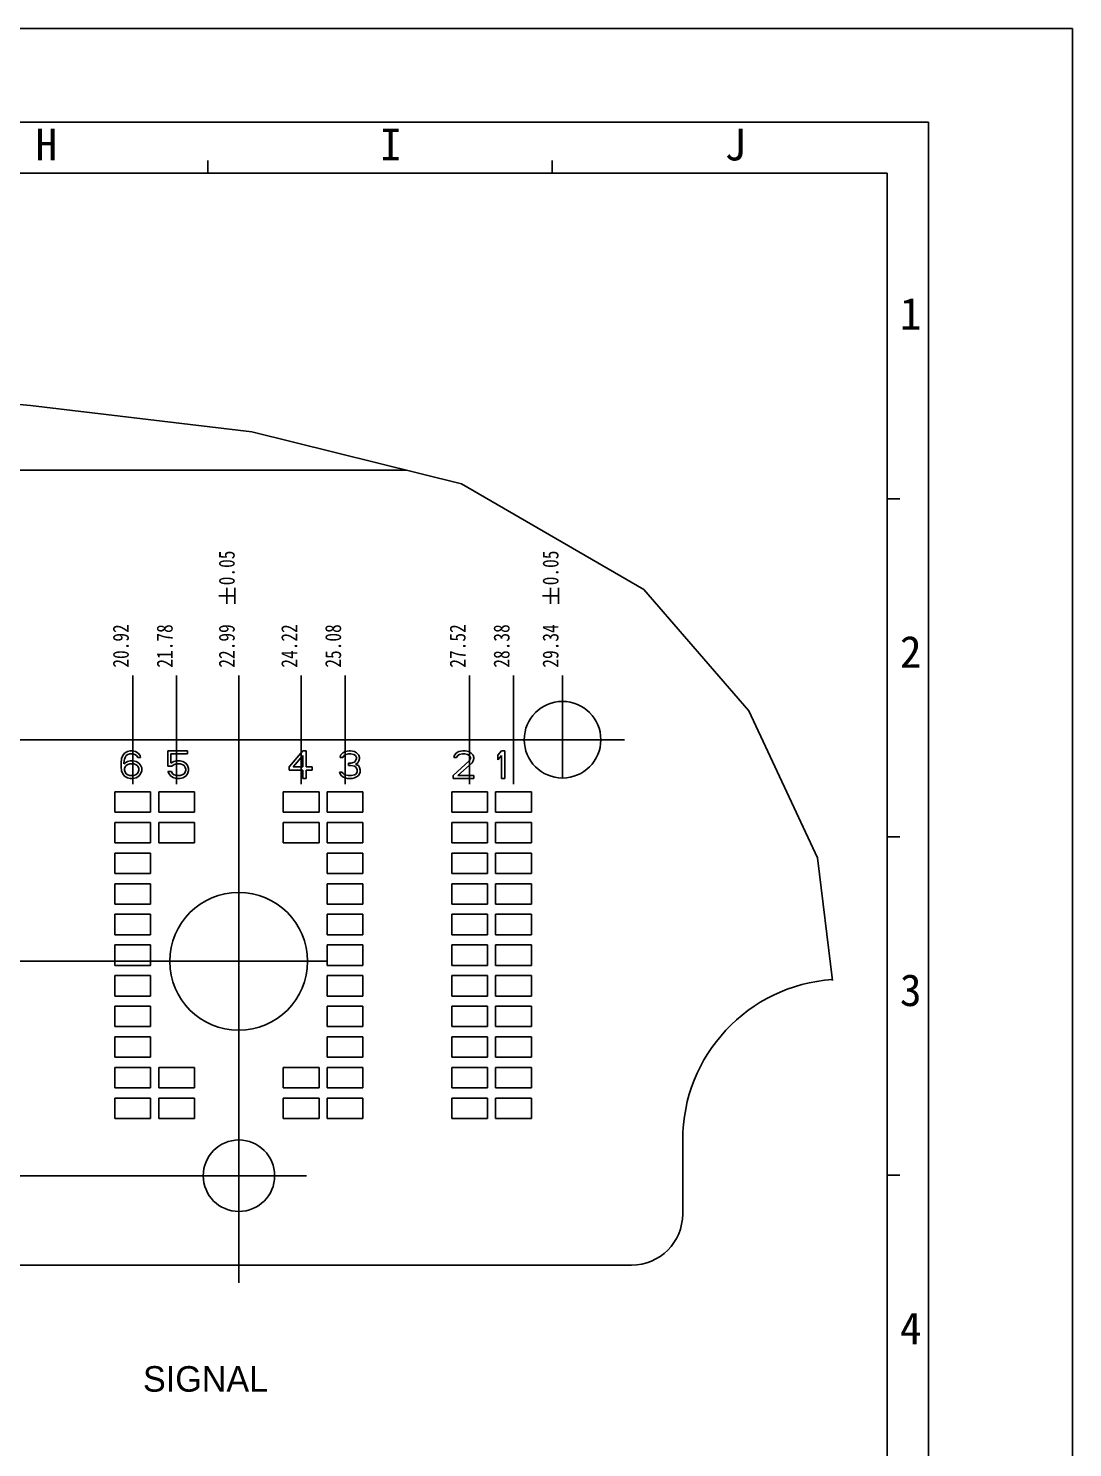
# Model space of a CAD drawing. Header units: millimetres. Extents: x 0 to 594, y 0 to 420.
# Drawn here: x 430.3 to 594, y 197.6 to 420 of the extents above; entities that cross this region are included whole.
import ezdxf
from ezdxf.enums import TextEntityAlignment as Align

# ---------------------------------------------------------------- set-up
doc = ezdxf.new("R2010")
doc.units = ezdxf.units.MM
doc.header["$LTSCALE"] = 32.67
doc.layers.get('0').update_dxf_attribs({"linetype": 'CONTINUOUS'})
doc.styles.get("Standard").update_dxf_attribs({"font": 'txt', "width": 0.8})
doc.styles.add('TEXTSTYLE_2', font='txt')
doc.styles.add('TEXTSTYLE_9', font='ar_wgl_b.ttf')
doc.dimstyles.new('DIMSTYLE_2', dxfattribs={"dimtxt": 2.5, "dimasz": 3, "dimexe": 1.5, "dimexo": 1.2, "dimtad": 0, "dimtih": 1, "dimtoh": 1, "dimlfac": 0.125, "dimdsep": 46, "dimtxsty": 'STANDARD', "dimblk": '_FILLED', "dimblk1": '_FILLED', "dimblk2": '_FILLED', "dimcen": 0.09, "dimazin": 2, "dimtp": 0.01, "dimtm": 0.01, "dimtfac": 1, "dimtofl": 0, "dimtmove": 0, "dimatfit": 3, "dimldrblk": '_FILLED', "dimfxl": 1, "dimtolj": 1, "dimarcsym": 0})
doc.dimstyles.new('DIMSTYLE_3', dxfattribs={"dimtxt": 2.5, "dimasz": 3, "dimexe": 1.5, "dimexo": 1.2, "dimtad": 0, "dimtih": 1, "dimtoh": 1, "dimlfac": 0.125, "dimdsep": 46, "dimtxsty": 'STANDARD', "dimblk": '_FILLED', "dimblk1": '_FILLED', "dimblk2": '_FILLED', "dimcen": 0.09, "dimazin": 2, "dimtol": 1, "dimtp": 0.1, "dimtm": 0.1, "dimtfac": 1, "dimtofl": 0, "dimtmove": 0, "dimatfit": 3, "dimldrblk": '_FILLED', "dimfxl": 1, "dimtolj": 1, "dimarcsym": 0})
doc.dimstyles.new('DIMSTYLE_4', dxfattribs={"dimtxt": 2.5, "dimasz": 3, "dimexe": 1.5, "dimexo": 1.2, "dimtad": 0, "dimtih": 1, "dimtoh": 1, "dimlfac": 0.125, "dimdsep": 46, "dimtxsty": 'STANDARD', "dimblk": '_FILLED', "dimblk1": '_FILLED', "dimblk2": '_FILLED', "dimcen": 0.09, "dimazin": 2, "dimtol": 1, "dimtp": 0.05, "dimtm": 0.05, "dimtfac": 1, "dimtofl": 0, "dimtmove": 0, "dimatfit": 3, "dimldrblk": '_FILLED', "dimfxl": 1, "dimtolj": 1, "dimarcsym": 0})

# ---------------------------------------------------------------- blocks, each defined once
blk = doc.blocks.new('*D16')
at = {"color": 7, "linetype": 'CONTINUOUS'}
blk.add_line((446.68, 301.58), (446.68, 318.58), dxfattribs=at)
at = {"color": 7, "linetype": 'CONTINUOUS', "insert": (443.55, 319.83), "char_height": 2.5, "width": 10, "attachment_point": 1, "rotation": 90, "line_spacing_factor": 0.9}
blk.add_mtext('20.92', dxfattribs=at)
blk = doc.blocks.new('_FILLED')
at = {"color": 0, "linetype": 'BYBLOCK'}
blk.add_solid([(0, 0), (-1, 0.167), (-1, -0.167)], dxfattribs=at)
blk = doc.blocks.new('*D17')
at = {"color": 7, "linetype": 'CONTINUOUS'}
blk.add_line((453.56, 301.58), (453.56, 318.58), dxfattribs=at)
at = {"color": 7, "linetype": 'CONTINUOUS', "insert": (450.43, 319.83), "char_height": 2.5, "width": 10, "attachment_point": 1, "rotation": 90, "line_spacing_factor": 0.9}
blk.add_mtext('21.78', dxfattribs=at)
blk = doc.blocks.new('*D18')
at = {"color": 7, "linetype": 'CONTINUOUS'}
blk.add_line((473.08, 301.58), (473.08, 318.58), dxfattribs=at)
at = {"color": 7, "linetype": 'CONTINUOUS', "insert": (469.95, 319.83), "char_height": 2.5, "width": 10, "attachment_point": 1, "rotation": 90, "line_spacing_factor": 0.9}
blk.add_mtext('24.22', dxfattribs=at)
blk = doc.blocks.new('*D19')
at = {"color": 7, "linetype": 'CONTINUOUS'}
blk.add_line((463.28, 223.44), (463.28, 318.58), dxfattribs=at)
at = {"color": 7, "linetype": 'CONTINUOUS', "width": 0.8}
for s, p in [('0.05', (462.65, 332.74)), ('22.99', (462.65, 319.83))]:
    blk.add_text(s, height=2.5, rotation=90, dxfattribs=at).set_placement(p)
blk = doc.blocks.new('*D20')
at = {"color": 7, "linetype": 'CONTINUOUS'}
blk.add_line((479.96, 301.58), (479.96, 318.58), dxfattribs=at)
at = {"color": 7, "linetype": 'CONTINUOUS', "insert": (476.83, 319.83), "char_height": 2.5, "width": 10, "attachment_point": 1, "rotation": 90, "line_spacing_factor": 0.9}
blk.add_mtext('25.08', dxfattribs=at)
blk = doc.blocks.new('*D21')
at = {"color": 7, "linetype": 'CONTINUOUS'}
blk.add_line((499.48, 301.58), (499.48, 318.58), dxfattribs=at)
at = {"color": 7, "linetype": 'CONTINUOUS', "insert": (496.35, 319.83), "char_height": 2.5, "width": 10, "attachment_point": 1, "rotation": 90, "line_spacing_factor": 0.9}
blk.add_mtext('27.52', dxfattribs=at)
blk = doc.blocks.new('*D22')
at = {"color": 7, "linetype": 'CONTINUOUS'}
blk.add_line((506.36, 301.58), (506.36, 318.58), dxfattribs=at)
at = {"color": 7, "linetype": 'CONTINUOUS', "insert": (503.23, 319.83), "char_height": 2.5, "width": 10, "attachment_point": 1, "rotation": 90, "line_spacing_factor": 0.9}
blk.add_mtext('28.38', dxfattribs=at)
blk = doc.blocks.new('*D23')
at = {"color": 7, "linetype": 'CONTINUOUS'}
blk.add_line((514.04, 302.5), (514.04, 318.58), dxfattribs=at)
at = {"color": 7, "linetype": 'CONTINUOUS', "width": 0.8}
for s, p in [('0.05', (513.41, 332.74)), ('29.34', (513.41, 319.83))]:
    blk.add_text(s, height=2.5, rotation=90, dxfattribs=at).set_placement(p)
blk = doc.blocks.new('*D24')
at = {"color": 7, "linetype": 'CONTINUOUS'}
blk.add_line((473.89, 240.22), (238.51, 240.22), dxfattribs=at)
at = {"color": 7, "linetype": 'CONTINUOUS', "width": 0.8}
for s, p in [('0.14', (226.35, 240.85)), ('0.05', (237.26, 240.85))]:
    blk.add_text(s, height=2.5, dxfattribs=at).set_placement(p, align=Align.RIGHT)
blk = doc.blocks.new('*D28')
at = {"color": 7, "linetype": 'CONTINUOUS'}
blk.add_line((476.97, 273.82), (244.56, 273.82), dxfattribs=at)
at = {"color": 7, "linetype": 'CONTINUOUS', "width": 0.8}
for s, p in [('4.34', (234.4, 274.45)), ('0.1', (243.31, 274.45))]:
    blk.add_text(s, height=2.5, dxfattribs=at).set_placement(p, align=Align.RIGHT)
blk = doc.blocks.new('*D32')
at = {"color": 7, "linetype": 'CONTINUOUS'}
blk.add_line((523.75, 308.54), (257.6, 308.54), dxfattribs=at)
at = {"color": 7, "linetype": 'CONTINUOUS', "width": 0.8}
for s, p in [('8.68', (245.43, 309.17)), ('0.05', (256.35, 309.17))]:
    blk.add_text(s, height=2.5, dxfattribs=at).set_placement(p, align=Align.RIGHT)

msp = doc.modelspace()

# ---------------------------------------------------------------- linework, layer by layer
at = {"color": 7, "linetype": 'CONTINUOUS'}
for p, q in [((0, 420), (594, 420)), ((594, 0), (594, 420)), ((20.422, 405.309), (571.422, 405.309)), ((571.422, 405.309), (571.422, 20.309)), ((458.422, 397.309), (458.422, 399.309)), ((512.422, 397.309), (512.422, 399.309)), ((26.422, 397.309), (564.922, 397.309)), ((564.922, 28.309), (564.922, 397.309)), ((403.49, 363.333), (430.672, 360.889)), ((430.672, 360.889), (465.345, 356.806)), ((465.345, 356.806), (498.198, 348.621)), ((498.198, 348.621), (526.77, 332.06)), ((564.922, 346.309), (566.922, 346.309)), ((461.404, 329.827), (461.404, 332.327)), ((462.654, 329.827), (462.654, 332.327)), ((512.164, 329.827), (512.164, 332.327)), ((513.414, 329.827), (513.414, 332.327)), ((526.77, 332.06), (543.244, 313.054)), ((460.154, 331.077), (462.654, 331.077)), ((510.914, 331.077), (513.414, 331.077)), ((543.244, 313.054), (554.024, 290.044)), ((444.937, 305.588), (444.847, 304.944)), ((444.847, 304.944), (444.847, 304.301)), ((445.117, 306.047), (444.937, 305.588)), ((445.387, 306.415), (445.117, 306.047)), ((445.297, 304.944), (445.387, 305.496)), ((445.837, 305.128), (445.297, 304.76)), ((445.297, 304.76), (445.297, 304.944)), ((445.837, 306.691), (445.387, 306.415)), ((445.387, 305.496), (445.477, 305.772)), ((445.477, 305.772), (445.657, 306.047)), ((445.657, 306.047), (445.927, 306.231)), ((445.927, 304.669), (445.657, 304.485)), ((446.287, 306.783), (445.837, 306.691)), ((446.287, 305.22), (445.837, 305.128)), ((445.927, 306.231), (446.197, 306.323)), ((446.197, 304.76), (445.927, 304.669)), ((446.197, 306.323), (446.737, 306.323)), ((446.827, 304.76), (446.197, 304.76)), ((446.647, 306.783), (446.287, 306.783)), ((446.737, 305.22), (446.287, 305.22)), ((447.097, 306.691), (446.647, 306.783)), ((446.737, 306.323), (447.007, 306.231)), ((447.187, 305.128), (446.737, 305.22)), ((447.097, 304.669), (446.827, 304.76)), ((447.007, 306.231), (447.277, 306.047)), ((447.547, 306.415), (447.097, 306.691)), ((447.367, 304.485), (447.097, 304.669)), ((447.637, 304.852), (447.187, 305.128)), ((447.277, 306.047), (447.457, 305.772)), ((447.457, 305.772), (447.907, 305.772)), ((447.817, 306.047), (447.547, 306.415)), ((447.907, 304.577), (447.637, 304.852)), ((447.907, 305.772), (447.817, 306.047)), ((455.256, 306.783), (452.196, 306.783)), ((452.196, 306.783), (452.196, 304.393)), ((452.646, 306.323), (455.256, 306.323)), ((452.646, 304.852), (452.646, 306.323)), ((453.096, 305.128), (452.646, 304.852)), ((452.826, 304.393), (453.186, 304.669)), ((453.546, 305.22), (453.096, 305.128)), ((453.186, 304.669), (453.546, 304.76)), ((454.086, 305.22), (453.546, 305.22)), ((453.546, 304.76), (454.086, 304.76)), ((454.536, 305.128), (454.086, 305.22)), ((454.086, 304.76), (454.446, 304.669)), ((454.446, 304.669), (454.716, 304.485)), ((454.986, 304.852), (454.536, 305.128)), ((455.256, 304.485), (454.986, 304.852)), ((455.256, 306.323), (455.256, 306.783)), ((471.177, 304.301), (473.337, 306.783)), ((471.807, 304.301), (473.337, 306.047)), ((473.337, 306.783), (473.877, 306.783)), ((473.337, 306.047), (473.337, 304.301)), ((473.877, 306.783), (473.877, 304.301)), ((479.163, 305.772), (479.253, 306.139)), ((479.613, 305.772), (479.163, 305.772)), ((479.253, 306.139), (479.613, 306.507)), ((479.613, 306.507), (479.973, 306.691)), ((479.793, 306.047), (479.613, 305.772)), ((480.063, 306.231), (479.793, 306.047)), ((479.973, 306.691), (480.603, 306.783)), ((480.513, 306.323), (480.063, 306.231)), ((480.873, 306.323), (480.513, 306.323)), ((480.513, 304.852), (480.873, 304.852)), ((480.513, 304.485), (480.513, 304.852)), ((480.603, 306.783), (480.783, 306.783)), ((480.783, 306.783), (481.413, 306.691)), ((481.323, 306.231), (480.873, 306.323)), ((480.873, 304.852), (481.413, 305.036)), ((481.593, 306.047), (481.323, 306.231)), ((481.413, 306.691), (481.773, 306.507)), ((481.413, 305.036), (481.593, 305.22)), ((481.773, 305.772), (481.593, 306.047)), ((481.593, 305.22), (481.773, 305.588)), ((481.953, 304.944), (481.593, 304.669)), ((481.593, 304.669), (482.043, 304.485)), ((481.773, 306.507), (482.133, 306.139)), ((481.773, 305.588), (481.773, 305.772)), ((482.133, 305.22), (481.953, 304.944)), ((482.133, 306.139), (482.223, 305.772)), ((482.223, 305.588), (482.133, 305.22)), ((482.223, 305.772), (482.223, 305.588)), ((496.906, 302.922), (499.426, 305.22)), ((496.996, 305.772), (497.086, 306.139)), ((497.446, 305.772), (496.996, 305.772)), ((497.086, 306.139), (497.446, 306.507)), ((497.446, 306.507), (497.806, 306.691)), ((497.626, 306.047), (497.446, 305.772)), ((497.896, 306.231), (497.626, 306.047)), ((499.876, 304.944), (497.626, 302.922)), ((497.806, 306.691), (498.436, 306.783)), ((498.346, 306.323), (497.896, 306.231)), ((498.706, 306.323), (498.346, 306.323)), ((498.436, 306.783), (498.796, 306.783)), ((499.156, 306.231), (498.706, 306.323)), ((498.796, 306.783), (499.336, 306.691)), ((499.426, 306.047), (499.156, 306.231)), ((499.336, 306.691), (499.696, 306.507)), ((499.606, 305.772), (499.426, 306.047)), ((499.426, 305.22), (499.606, 305.588)), ((499.606, 305.588), (499.606, 305.772)), ((499.696, 306.507), (500.056, 306.139)), ((500.056, 305.22), (499.876, 304.944)), ((500.056, 306.139), (500.146, 305.772)), ((500.146, 305.588), (500.056, 305.22)), ((500.146, 305.772), (500.146, 305.588)), ((503.928, 306.139), (504.468, 306.783)), ((503.928, 305.404), (503.928, 306.139)), ((504.468, 306.047), (503.928, 305.404)), ((504.468, 306.783), (505.008, 306.783)), ((504.468, 302.463), (504.468, 306.047)), ((505.008, 306.783), (505.008, 302.463)), ((444.847, 304.301), (444.937, 303.657)), ((444.937, 303.657), (445.117, 303.198)), ((445.117, 303.198), (445.387, 302.83)), ((445.477, 304.301), (445.387, 304.025)), ((445.387, 304.025), (445.387, 303.749)), ((445.387, 303.749), (445.477, 303.474)), ((445.387, 302.83), (445.837, 302.554)), ((445.657, 304.485), (445.477, 304.301)), ((445.477, 303.474), (445.657, 303.198)), ((445.657, 303.198), (445.927, 303.014)), ((445.837, 302.554), (446.287, 302.463)), ((445.927, 303.014), (446.197, 302.922)), ((446.197, 302.922), (446.827, 302.922)), ((446.287, 302.463), (446.737, 302.463)), ((446.737, 302.463), (447.187, 302.554)), ((446.827, 302.922), (447.097, 303.014)), ((447.097, 303.014), (447.367, 303.198)), ((447.187, 302.554), (447.637, 302.83)), ((447.547, 304.301), (447.367, 304.485)), ((447.367, 303.198), (447.547, 303.474)), ((447.637, 304.025), (447.547, 304.301)), ((447.547, 303.474), (447.637, 303.749)), ((447.637, 303.749), (447.637, 304.025)), ((447.637, 302.83), (447.907, 303.198)), ((448.087, 304.117), (447.907, 304.577)), ((447.907, 303.198), (448.087, 303.657)), ((448.087, 303.657), (448.087, 304.117)), ((452.196, 304.393), (452.826, 304.393)), ((452.736, 303.566), (452.196, 303.566)), ((452.196, 303.566), (452.376, 303.198)), ((452.376, 303.198), (452.646, 302.83)), ((452.646, 302.83), (453.096, 302.554)), ((452.916, 303.198), (452.736, 303.566)), ((453.186, 303.014), (452.916, 303.198)), ((453.096, 302.554), (453.546, 302.463)), ((453.546, 302.922), (453.186, 303.014)), ((454.086, 302.922), (453.546, 302.922)), ((453.546, 302.463), (454.086, 302.463)), ((454.446, 303.014), (454.086, 302.922)), ((454.086, 302.463), (454.536, 302.554)), ((454.716, 303.198), (454.446, 303.014)), ((454.536, 302.554), (454.986, 302.83)), ((454.716, 304.485), (454.896, 304.209)), ((454.896, 303.474), (454.716, 303.198)), ((454.896, 304.209), (454.986, 303.933)), ((454.986, 303.749), (454.896, 303.474)), ((454.986, 303.933), (454.986, 303.749)), ((454.986, 302.83), (455.256, 303.198)), ((455.436, 304.025), (455.256, 304.485)), ((455.256, 303.198), (455.436, 303.657)), ((455.436, 303.657), (455.436, 304.025)), ((471.177, 303.749), (471.177, 304.301)), ((473.337, 303.749), (471.177, 303.749)), ((473.337, 304.301), (471.807, 304.301)), ((473.337, 302.463), (473.337, 303.749)), ((473.877, 302.463), (473.337, 302.463)), ((473.877, 304.301), (474.777, 304.301)), ((474.777, 303.749), (473.877, 303.749)), ((473.877, 303.749), (473.877, 302.463)), ((474.777, 304.301), (474.777, 303.749)), ((479.073, 303.474), (479.523, 303.474)), ((479.163, 303.198), (479.073, 303.474)), ((479.343, 302.922), (479.163, 303.198)), ((479.613, 302.738), (479.343, 302.922)), ((479.523, 303.474), (479.613, 303.29)), ((479.613, 303.29), (479.793, 303.106)), ((479.973, 302.554), (479.613, 302.738)), ((479.793, 303.106), (479.973, 303.014)), ((479.973, 303.014), (480.423, 302.922)), ((480.333, 302.463), (479.973, 302.554)), ((481.053, 302.463), (480.333, 302.463)), ((480.423, 302.922), (480.963, 302.922)), ((480.873, 304.485), (480.513, 304.485)), ((481.413, 304.393), (480.873, 304.485)), ((480.963, 302.922), (481.413, 303.014)), ((481.413, 302.554), (481.053, 302.463)), ((481.683, 304.209), (481.413, 304.393)), ((481.413, 303.014), (481.593, 303.106)), ((481.773, 302.738), (481.413, 302.554)), ((481.593, 303.106), (481.773, 303.29)), ((481.863, 303.841), (481.683, 304.209)), ((481.773, 303.29), (481.863, 303.474)), ((482.043, 302.922), (481.773, 302.738)), ((481.863, 303.474), (481.863, 303.841)), ((482.043, 304.485), (482.223, 304.209)), ((482.223, 303.198), (482.043, 302.922)), ((482.223, 304.209), (482.313, 303.841)), ((482.313, 303.474), (482.223, 303.198)), ((482.313, 303.841), (482.313, 303.474)), ((496.906, 302.463), (496.906, 302.922)), ((500.146, 302.463), (496.906, 302.463)), ((497.626, 302.922), (500.146, 302.922)), ((500.146, 302.922), (500.146, 302.463)), ((505.008, 302.463), (504.468, 302.463)), ((449.479, 300.383), (443.879, 300.383)), ((443.879, 300.383), (443.879, 297.183)), ((449.479, 297.183), (449.479, 300.383)), ((456.359, 300.383), (450.759, 300.383)), ((450.759, 300.383), (450.759, 297.183)), ((456.359, 297.183), (456.359, 300.383)), ((475.879, 300.383), (470.279, 300.383)), ((470.279, 300.383), (470.279, 297.183)), ((475.879, 297.183), (475.879, 300.383)), ((482.759, 300.383), (477.159, 300.383)), ((477.159, 300.383), (477.159, 297.183)), ((482.759, 297.183), (482.759, 300.383)), ((502.279, 300.383), (496.679, 300.383)), ((496.679, 300.383), (496.679, 297.183)), ((502.279, 297.183), (502.279, 300.383)), ((509.159, 300.383), (503.559, 300.383)), ((503.559, 300.383), (503.559, 297.183)), ((509.159, 297.183), (509.159, 300.383)), ((443.879, 297.183), (449.479, 297.183)), ((450.759, 297.183), (456.359, 297.183)), ((470.279, 297.183), (475.879, 297.183)), ((477.159, 297.183), (482.759, 297.183)), ((496.679, 297.183), (502.279, 297.183)), ((503.559, 297.183), (509.159, 297.183)), ((449.479, 295.583), (443.879, 295.583)), ((443.879, 295.583), (443.879, 292.383)), ((449.479, 292.383), (449.479, 295.583)), ((456.359, 295.583), (450.759, 295.583)), ((450.759, 295.583), (450.759, 292.383)), ((456.359, 292.383), (456.359, 295.583)), ((475.879, 295.583), (470.279, 295.583)), ((470.279, 295.583), (470.279, 292.383)), ((475.879, 292.383), (475.879, 295.583)), ((482.759, 295.583), (477.159, 295.583)), ((477.159, 295.583), (477.159, 292.383)), ((482.759, 292.383), (482.759, 295.583)), ((502.279, 295.583), (496.679, 295.583)), ((496.679, 295.583), (496.679, 292.383)), ((502.279, 292.383), (502.279, 295.583)), ((509.159, 295.583), (503.559, 295.583)), ((503.559, 295.583), (503.559, 292.383)), ((509.159, 292.383), (509.159, 295.583)), ((443.879, 292.383), (449.479, 292.383)), ((450.759, 292.383), (456.359, 292.383)), ((470.279, 292.383), (475.879, 292.383)), ((477.159, 292.383), (482.759, 292.383)), ((496.679, 292.383), (502.279, 292.383)), ((503.559, 292.383), (509.159, 292.383)), ((564.922, 293.309), (566.922, 293.309)), ((449.479, 290.783), (443.879, 290.783)), ((443.879, 290.783), (443.879, 287.583)), ((449.479, 287.583), (449.479, 290.783)), ((482.759, 290.783), (477.159, 290.783)), ((477.159, 290.783), (477.159, 287.583)), ((482.759, 287.583), (482.759, 290.783)), ((502.279, 290.783), (496.679, 290.783)), ((496.679, 290.783), (496.679, 287.583)), ((502.279, 287.583), (502.279, 290.783)), ((509.159, 290.783), (503.559, 290.783)), ((503.559, 290.783), (503.559, 287.583)), ((509.159, 287.583), (509.159, 290.783)), ((554.024, 290.044), (556.351, 270.828)), ((443.879, 287.583), (449.479, 287.583)), ((477.159, 287.583), (482.759, 287.583)), ((496.679, 287.583), (502.279, 287.583)), ((503.559, 287.583), (509.159, 287.583)), ((449.479, 285.983), (443.879, 285.983)), ((443.879, 285.983), (443.879, 282.783)), ((449.479, 282.783), (449.479, 285.983)), ((482.759, 285.983), (477.159, 285.983)), ((477.159, 285.983), (477.159, 282.783)), ((482.759, 282.783), (482.759, 285.983)), ((502.279, 285.983), (496.679, 285.983)), ((496.679, 285.983), (496.679, 282.783)), ((502.279, 282.783), (502.279, 285.983)), ((509.159, 285.983), (503.559, 285.983)), ((503.559, 285.983), (503.559, 282.783)), ((509.159, 282.783), (509.159, 285.983)), ((443.879, 282.783), (449.479, 282.783)), ((477.159, 282.783), (482.759, 282.783)), ((496.679, 282.783), (502.279, 282.783)), ((503.559, 282.783), (509.159, 282.783)), ((449.479, 281.183), (443.879, 281.183)), ((443.879, 281.183), (443.879, 277.983)), ((449.479, 277.983), (449.479, 281.183)), ((482.759, 281.183), (477.159, 281.183)), ((477.159, 281.183), (477.159, 277.983)), ((482.759, 277.983), (482.759, 281.183)), ((502.279, 281.183), (496.679, 281.183)), ((496.679, 281.183), (496.679, 277.983)), ((502.279, 277.983), (502.279, 281.183)), ((509.159, 281.183), (503.559, 281.183)), ((503.559, 281.183), (503.559, 277.983)), ((509.159, 277.983), (509.159, 281.183)), ((443.879, 277.983), (449.479, 277.983)), ((477.159, 277.983), (482.759, 277.983)), ((496.679, 277.983), (502.279, 277.983)), ((503.559, 277.983), (509.159, 277.983)), ((449.479, 276.383), (443.879, 276.383)), ((443.879, 276.383), (443.879, 273.183)), ((449.479, 273.183), (449.479, 276.383)), ((482.759, 276.383), (477.159, 276.383)), ((477.159, 276.383), (477.159, 273.183)), ((482.759, 273.183), (482.759, 276.383)), ((502.279, 276.383), (496.679, 276.383)), ((496.679, 276.383), (496.679, 273.183)), ((502.279, 273.183), (502.279, 276.383)), ((509.159, 276.383), (503.559, 276.383)), ((503.559, 276.383), (503.559, 273.183)), ((509.159, 273.183), (509.159, 276.383)), ((443.879, 273.183), (449.479, 273.183)), ((449.479, 271.583), (443.879, 271.583)), ((443.879, 271.583), (443.879, 268.383)), ((449.479, 268.383), (449.479, 271.583)), ((477.159, 273.183), (482.759, 273.183)), ((482.759, 271.583), (477.159, 271.583)), ((477.159, 271.583), (477.159, 268.383)), ((482.759, 268.383), (482.759, 271.583)), ((496.679, 273.183), (502.279, 273.183)), ((502.279, 271.583), (496.679, 271.583)), ((496.679, 271.583), (496.679, 268.383)), ((502.279, 268.383), (502.279, 271.583)), ((503.559, 273.183), (509.159, 273.183)), ((509.159, 271.583), (503.559, 271.583)), ((503.559, 271.583), (503.559, 268.383)), ((509.159, 268.383), (509.159, 271.583)), ((443.879, 268.383), (449.479, 268.383)), ((477.159, 268.383), (482.759, 268.383)), ((496.679, 268.383), (502.279, 268.383)), ((503.559, 268.383), (509.159, 268.383)), ((449.479, 266.783), (443.879, 266.783)), ((443.879, 266.783), (443.879, 263.583)), ((449.479, 263.583), (449.479, 266.783)), ((482.759, 266.783), (477.159, 266.783)), ((477.159, 266.783), (477.159, 263.583)), ((482.759, 263.583), (482.759, 266.783)), ((502.279, 266.783), (496.679, 266.783)), ((496.679, 266.783), (496.679, 263.583)), ((502.279, 263.583), (502.279, 266.783)), ((509.159, 266.783), (503.559, 266.783)), ((503.559, 266.783), (503.559, 263.583)), ((509.159, 263.583), (509.159, 266.783)), ((443.879, 263.583), (449.479, 263.583)), ((477.159, 263.583), (482.759, 263.583)), ((496.679, 263.583), (502.279, 263.583)), ((503.559, 263.583), (509.159, 263.583)), ((449.479, 261.983), (443.879, 261.983)), ((443.879, 261.983), (443.879, 258.783)), ((449.479, 258.783), (449.479, 261.983)), ((482.759, 261.983), (477.159, 261.983)), ((477.159, 261.983), (477.159, 258.783)), ((482.759, 258.783), (482.759, 261.983)), ((502.279, 261.983), (496.679, 261.983)), ((496.679, 261.983), (496.679, 258.783)), ((502.279, 258.783), (502.279, 261.983)), ((509.159, 261.983), (503.559, 261.983)), ((503.559, 261.983), (503.559, 258.783)), ((509.159, 258.783), (509.159, 261.983)), ((443.879, 258.783), (449.479, 258.783)), ((477.159, 258.783), (482.759, 258.783)), ((496.679, 258.783), (502.279, 258.783)), ((503.559, 258.783), (509.159, 258.783)), ((449.479, 257.183), (443.879, 257.183)), ((443.879, 257.183), (443.879, 253.983)), ((449.479, 253.983), (449.479, 257.183)), ((456.359, 257.183), (450.759, 257.183)), ((450.759, 257.183), (450.759, 253.983)), ((456.359, 253.983), (456.359, 257.183)), ((475.879, 257.183), (470.279, 257.183)), ((470.279, 257.183), (470.279, 253.983)), ((475.879, 253.983), (475.879, 257.183)), ((482.759, 257.183), (477.159, 257.183)), ((477.159, 257.183), (477.159, 253.983)), ((482.759, 253.983), (482.759, 257.183)), ((502.279, 257.183), (496.679, 257.183)), ((496.679, 257.183), (496.679, 253.983)), ((502.279, 253.983), (502.279, 257.183)), ((509.159, 257.183), (503.559, 257.183)), ((503.559, 257.183), (503.559, 253.983)), ((509.159, 253.983), (509.159, 257.183)), ((443.879, 253.983), (449.479, 253.983)), ((450.759, 253.983), (456.359, 253.983)), ((470.279, 253.983), (475.879, 253.983)), ((477.159, 253.983), (482.759, 253.983)), ((496.679, 253.983), (502.279, 253.983)), ((503.559, 253.983), (509.159, 253.983)), ((449.479, 252.383), (443.879, 252.383)), ((443.879, 252.383), (443.879, 249.183)), ((449.479, 249.183), (449.479, 252.383)), ((456.359, 252.383), (450.759, 252.383)), ((450.759, 252.383), (450.759, 249.183)), ((456.359, 249.183), (456.359, 252.383)), ((475.879, 252.383), (470.279, 252.383)), ((470.279, 252.383), (470.279, 249.183)), ((475.879, 249.183), (475.879, 252.383)), ((482.759, 252.383), (477.159, 252.383)), ((477.159, 252.383), (477.159, 249.183)), ((482.759, 249.183), (482.759, 252.383)), ((502.279, 252.383), (496.679, 252.383)), ((496.679, 252.383), (496.679, 249.183)), ((502.279, 249.183), (502.279, 252.383)), ((509.159, 252.383), (503.559, 252.383)), ((503.559, 252.383), (503.559, 249.183)), ((509.159, 249.183), (509.159, 252.383)), ((443.879, 249.183), (449.479, 249.183)), ((450.759, 249.183), (456.359, 249.183)), ((470.279, 249.183), (475.879, 249.183)), ((477.159, 249.183), (482.759, 249.183)), ((496.679, 249.183), (502.279, 249.183)), ((503.559, 249.183), (509.159, 249.183)), ((532.879, 234.223), (532.879, 245.823)), ((564.922, 240.309), (566.922, 240.309)), ((524.879, 226.223), (263.279, 226.223))]:
    msp.add_line(p, q, dxfattribs=at)
at = {"color": 3, "linetype": 'CONTINUOUS'}
msp.add_line((325.648, 350.783), (489.52, 350.783), dxfattribs=at)
at = {"color": 7, "linetype": 'CONTINUOUS'}
for centre, radius in [((514.039, 308.543), 6), ((463.279, 273.823), 10.8), ((463.319, 240.223), 5.6)]:
    msp.add_circle(centre, radius, dxfattribs=at)
for centre, radius, start, end in [((558.079, 245.823), 25.2, 93.95201, 180), ((524.879, 234.223), 8, 270, 360)]:
    msp.add_arc(centre, radius, start, end, dxfattribs=at)

# ---------------------------------------------------------------- texts
at = {"color": 7, "linetype": 'CONTINUOUS', "attachment_point": 1, "line_spacing_factor": 0.9}
for s, insert, char_height, width, style in [('H', (431.422, 404.309), 5, 5, 'TEXTSTYLE_2'), ('I', (485.422, 404.309), 5, 5, 'TEXTSTYLE_2'), ('J', (539.422, 404.309), 5, 5, 'TEXTSTYLE_2'), ('1', (566.922, 377.809), 5, 5, 'TEXTSTYLE_2'), ('2', (566.922, 324.809), 5, 5, 'TEXTSTYLE_2'), ('3', (566.922, 271.809), 5, 5, 'TEXTSTYLE_2'), ('4', (566.922, 218.809), 5, 5, 'TEXTSTYLE_2'), ('SIGNAL', (448.281, 210.386), 4, 21.07063, 'TEXTSTYLE_9')]:
    msp.add_mtext(s, dxfattribs=dict(at, insert=insert, char_height=char_height, width=width, style=style))

# ---------------------------------------------------------------- dimensions: what is measured, and where the dimension line sits
at = {"color": 7, "linetype": 'CONTINUOUS'}
for feature_location, offset, dtype, origin, dimstyle, picture, middle in [((463.279, 223.437), (0, 95.14), 1, (279.359, 284.623), 'DIMSTYLE_4', '*D19', (461.404, 330.285)), ((514.03883772, 302.50486512), (0, 16.071886357), 1, (279.35883772, 314.542579406), 'DIMSTYLE_4', '*D23', (512.16383772, 330.285084811)), ((446.67883772, 301.582579406), (0, 16.994172071), 1, (279.35883772, 300.382579406), 'DIMSTYLE_2', '*D16', (444.803839991, 324.826744873)), ((453.55883772, 301.582579406), (0, 16.994172071), 1, (279.35883772, 300.382579406), 'DIMSTYLE_2', '*D17', (451.683839991, 324.889246765)), ((473.07883772, 301.582579406), (0, 16.994172071), 1, (279.35883772, 300.382579406), 'DIMSTYLE_2', '*D18', (471.203839991, 324.82675293)), ((479.95883772, 301.582579406), (0, 16.994172071), 1, (279.35883772, 300.382579406), 'DIMSTYLE_2', '*D20', (478.08383999, 324.889254822)), ((499.47883772, 301.582579406), (0, 16.994172071), 1, (279.35883772, 300.382579406), 'DIMSTYLE_2', '*D21', (497.60383999, 324.826742859)), ((506.35883772, 301.582579406), (0, 16.994172071), 1, (279.35883772, 300.382579406), 'DIMSTYLE_2', '*D22', (504.48383999, 324.889262879)), ((523.749, 308.543), (-266.151, 0), 0, (514.039, 239.103), 'DIMSTYLE_4', '*D32', (246.89, 310.418)), ((476.975, 273.823), (-232.411, 0), 0, (463.279, 239.103), 'DIMSTYLE_3', '*D28', (234.856, 275.698)), ((473.887, 240.223), (-235.374, 0), 0, (279.359, 239.103), 'DIMSTYLE_4', '*D24', (227.804, 242.098))]:
    dim = msp.add_ordinate_dim(feature_location=feature_location, offset=offset, dtype=dtype, origin=origin, dimstyle=dimstyle, override={"dimtad": 1, "dimtih": 0, "dimtoh": 0}, dxfattribs=at)
    dim.commit()
    dim.dimension.update_dxf_attribs({"geometry": picture, "text_midpoint": middle})

doc.saveas('drawing.dxf')
